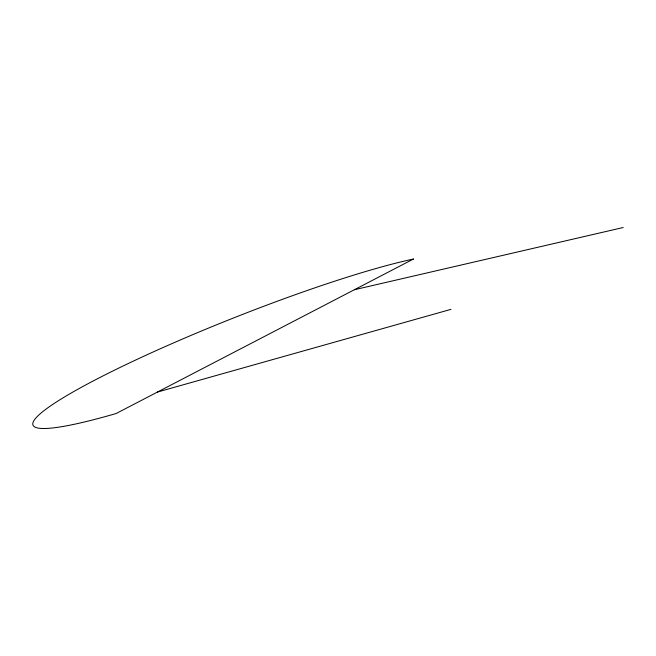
<?xml version="1.0" encoding="UTF-8"?>
<svg xmlns="http://www.w3.org/2000/svg" width="656" height="656" viewBox="0 0 656 656"><rect width="100%" height="100%" fill="white"/><g stroke="black" fill="none" stroke-linecap="round" stroke-linejoin="round"><path stroke-width="0.98" d="M157.415 392.067L450.967 309.353M354.355 289.739L623.2 227.517M413.452 259.03L116.137 413.518A226.64 25.797 -21.6 0 1 95.604 379.717A226.64 25.797 -21.6 0 1 413.452 259.03"/></g></svg>
